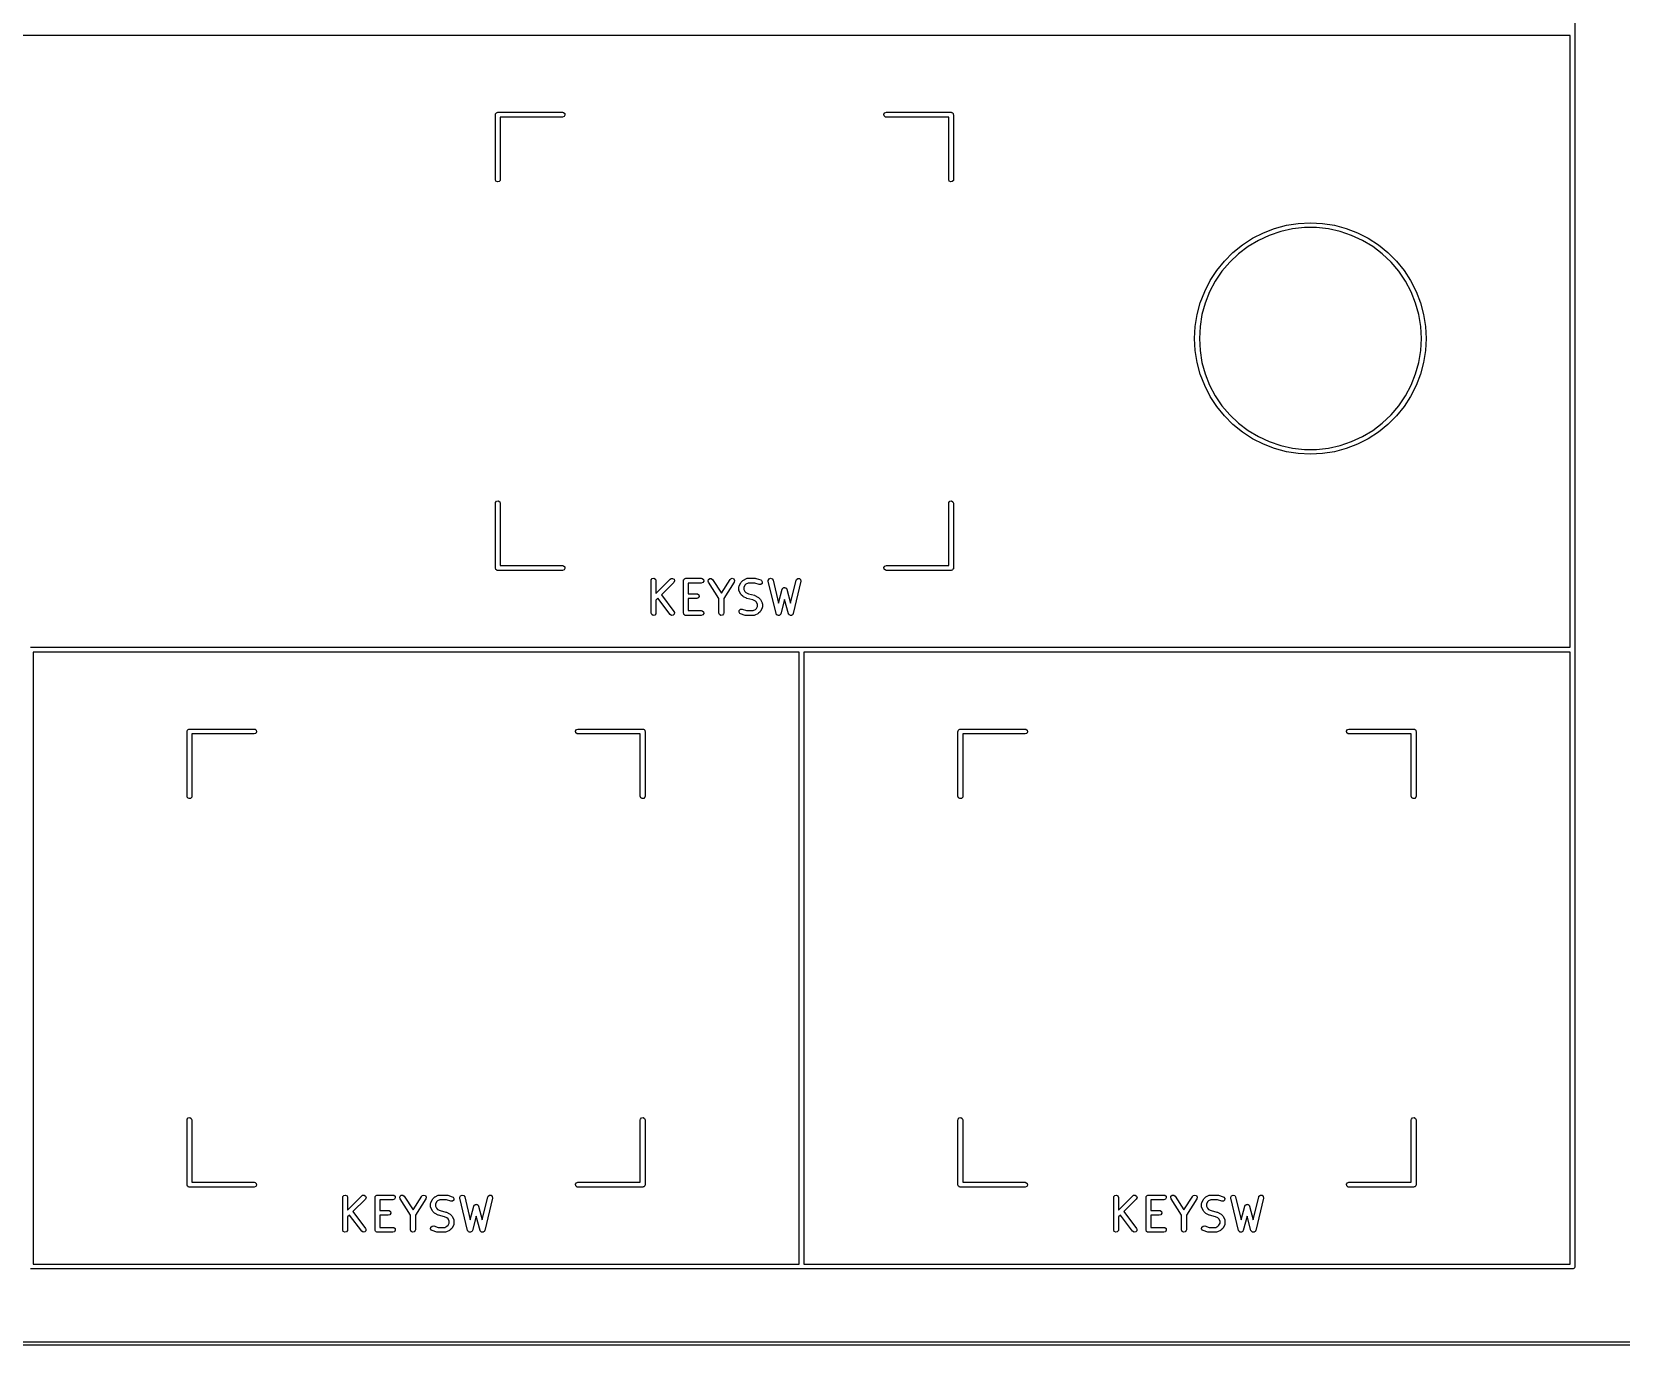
# Model space of a CAD drawing. Extents: x 382 to 810, y -162 to 0.
# Drawn here: x 700.92 to 750.01, y -161.91 to -121.34 of the extents above; entities that cross this region are included whole.
import ezdxf

# ---------------------------------------------------------------- set-up
doc = ezdxf.new("R2010")
doc.units = 0
doc.layers.add('BLACK', color=7, linetype='CONTINUOUS')

msp = doc.modelspace()

# ---------------------------------------------------------------- linework, layer by layer
at = {"layer": 'BLACK', "linetype": 'CONTINUOUS'}
for p, q in [((748.58, -102.324), (748.58, -121.374)), ((705.643, -121.449), (696.193, -121.449)), ((748.43, -121.449), (705.643, -121.449)), ((748.43, -140.349), (748.43, -121.449)), ((748.58, -121.374), (748.58, -140.424)), ((715.237, -123.899), (715.238, -123.89)), ((715.237, -125.899), (715.237, -123.899)), ((715.238, -123.886), (715.24, -123.884)), ((715.238, -123.89), (715.238, -123.886)), ((715.24, -123.884), (715.241, -123.874)), ((715.241, -123.874), (715.254, -123.859)), ((715.254, -123.859), (715.264, -123.842)), ((715.264, -123.842), (715.27, -123.84)), ((715.27, -123.84), (715.274, -123.835)), ((715.274, -123.835), (715.293, -123.831)), ((715.293, -123.831), (715.312, -123.824)), ((715.312, -123.824), (717.312, -123.824)), ((717.312, -123.974), (715.387, -123.974)), ((715.387, -123.974), (715.387, -125.899)), ((717.312, -123.824), (717.337, -123.829)), ((717.36, -123.957), (717.312, -123.974)), ((717.337, -123.829), (717.377, -123.862)), ((717.386, -123.913), (717.36, -123.957)), ((717.377, -123.862), (717.386, -123.913)), ((727.238, -123.886), (727.264, -123.842)), ((727.247, -123.937), (727.238, -123.886)), ((727.286, -123.97), (727.247, -123.937)), ((727.264, -123.842), (727.312, -123.824)), ((727.312, -123.974), (727.286, -123.97)), ((727.312, -123.824), (729.312, -123.824)), ((729.237, -123.974), (727.312, -123.974)), ((729.237, -125.899), (729.237, -123.974)), ((729.312, -123.824), (729.321, -123.826)), ((729.321, -123.826), (729.325, -123.826)), ((729.325, -123.826), (729.328, -123.827)), ((729.328, -123.827), (729.337, -123.829)), ((729.337, -123.829), (729.352, -123.842)), ((729.352, -123.842), (729.369, -123.851)), ((729.369, -123.851), (729.372, -123.858)), ((729.372, -123.858), (729.377, -123.862)), ((729.377, -123.862), (729.38, -123.881)), ((729.38, -123.881), (729.387, -123.899)), ((729.387, -123.899), (729.387, -125.899)), ((715.254, -125.948), (715.237, -125.899)), ((715.299, -125.973), (715.254, -125.948)), ((715.349, -125.964), (715.299, -125.973)), ((715.382, -125.925), (715.349, -125.964)), ((715.387, -125.899), (715.382, -125.925)), ((729.254, -125.948), (729.237, -125.899)), ((729.299, -125.973), (729.254, -125.948)), ((729.349, -125.964), (729.299, -125.973)), ((729.382, -125.925), (729.349, -125.964)), ((729.387, -125.899), (729.382, -125.925)), ((738.622, -127.714), (738.956, -127.544)), ((739.14, -127.624), (738.803, -127.78)), ((738.956, -127.544), (739.305, -127.41)), ((739.492, -127.505), (739.14, -127.624)), ((739.305, -127.41), (739.667, -127.313)), ((739.855, -127.425), (739.492, -127.505)), ((739.667, -127.313), (740.036, -127.255)), ((740.224, -127.385), (739.855, -127.425)), ((740.036, -127.255), (740.41, -127.235)), ((740.596, -127.385), (740.224, -127.385)), ((740.41, -127.235), (740.784, -127.255)), ((740.965, -127.425), (740.596, -127.385)), ((740.784, -127.255), (741.153, -127.313)), ((741.328, -127.505), (740.965, -127.425)), ((741.153, -127.313), (741.515, -127.41)), ((741.68, -127.624), (741.328, -127.505)), ((741.515, -127.41), (741.864, -127.544)), ((742.017, -127.78), (741.68, -127.624)), ((741.864, -127.544), (742.197, -127.714)), ((738.018, -128.153), (738.309, -127.918)), ((738.485, -127.971), (738.189, -128.196)), ((738.309, -127.918), (738.622, -127.714)), ((738.803, -127.78), (738.485, -127.971)), ((742.335, -127.971), (742.017, -127.78)), ((742.197, -127.714), (742.511, -127.918)), ((742.631, -128.196), (742.335, -127.971)), ((742.511, -127.918), (742.802, -128.153)), ((737.518, -128.709), (737.753, -128.418)), ((737.92, -128.451), (737.679, -128.734)), ((737.753, -128.418), (738.018, -128.153)), ((738.189, -128.196), (737.92, -128.451)), ((742.9, -128.451), (742.631, -128.196)), ((742.802, -128.153), (743.067, -128.418)), ((743.141, -128.734), (742.9, -128.451)), ((743.067, -128.418), (743.302, -128.709)), ((737.144, -129.356), (737.314, -129.023)), ((737.471, -129.042), (737.297, -129.37)), ((737.314, -129.023), (737.518, -128.709)), ((737.679, -128.734), (737.471, -129.042)), ((743.349, -129.042), (743.141, -128.734)), ((743.302, -128.709), (743.506, -129.023)), ((743.523, -129.37), (743.349, -129.042)), ((743.506, -129.023), (743.676, -129.356)), ((737.01, -129.705), (737.144, -129.356)), ((737.297, -129.37), (737.16, -129.715)), ((743.66, -129.715), (743.523, -129.37)), ((743.676, -129.356), (743.81, -129.705)), ((736.855, -130.436), (736.913, -130.067)), ((736.913, -130.067), (737.01, -129.705)), ((737.06, -130.073), (737, -130.439)), ((737.16, -129.715), (737.06, -130.073)), ((743.76, -130.073), (743.66, -129.715)), ((743.82, -130.439), (743.76, -130.073)), ((743.81, -129.705), (743.907, -130.067)), ((743.907, -130.067), (743.965, -130.436)), ((736.835, -130.81), (736.855, -130.436)), ((737, -130.439), (736.98, -130.81)), ((743.84, -130.81), (743.82, -130.439)), ((743.965, -130.436), (743.985, -130.81)), ((736.855, -131.184), (736.835, -130.81)), ((736.98, -130.81), (737, -131.181)), ((743.82, -131.181), (743.84, -130.81)), ((743.985, -130.81), (743.965, -131.184)), ((736.913, -131.553), (736.855, -131.184)), ((737.01, -131.915), (736.913, -131.553)), ((737, -131.181), (737.06, -131.547)), ((737.06, -131.547), (737.16, -131.905)), ((743.66, -131.905), (743.76, -131.547)), ((743.76, -131.547), (743.82, -131.181)), ((743.907, -131.553), (743.81, -131.915)), ((743.965, -131.184), (743.907, -131.553)), ((737.144, -132.264), (737.01, -131.915)), ((737.16, -131.905), (737.297, -132.25)), ((743.523, -132.25), (743.66, -131.905)), ((743.81, -131.915), (743.676, -132.264)), ((737.314, -132.597), (737.144, -132.264)), ((737.297, -132.25), (737.471, -132.578)), ((743.349, -132.578), (743.523, -132.25)), ((743.676, -132.264), (743.506, -132.597)), ((737.518, -132.911), (737.314, -132.597)), ((737.471, -132.578), (737.679, -132.886)), ((737.753, -133.202), (737.518, -132.911)), ((737.679, -132.886), (737.92, -133.169)), ((742.9, -133.169), (743.141, -132.886)), ((743.302, -132.911), (743.067, -133.202)), ((743.141, -132.886), (743.349, -132.578)), ((743.506, -132.597), (743.302, -132.911)), ((738.018, -133.467), (737.753, -133.202)), ((737.92, -133.169), (738.189, -133.424)), ((738.309, -133.702), (738.018, -133.467)), ((738.189, -133.424), (738.485, -133.649)), ((742.335, -133.649), (742.631, -133.424)), ((742.802, -133.467), (742.511, -133.702)), ((742.631, -133.424), (742.9, -133.169)), ((743.067, -133.202), (742.802, -133.467)), ((738.622, -133.906), (738.309, -133.702)), ((738.485, -133.649), (738.803, -133.84)), ((738.956, -134.076), (738.622, -133.906)), ((738.803, -133.84), (739.14, -133.996)), ((739.14, -133.996), (739.492, -134.115)), ((741.328, -134.115), (741.68, -133.996)), ((741.68, -133.996), (742.017, -133.84)), ((742.197, -133.906), (741.864, -134.076)), ((742.017, -133.84), (742.335, -133.649)), ((742.511, -133.702), (742.197, -133.906)), ((739.305, -134.21), (738.956, -134.076)), ((739.667, -134.307), (739.305, -134.21)), ((739.492, -134.115), (739.855, -134.195)), ((740.036, -134.365), (739.667, -134.307)), ((739.855, -134.195), (740.224, -134.235)), ((740.41, -134.385), (740.036, -134.365)), ((740.224, -134.235), (740.596, -134.235)), ((740.784, -134.365), (740.41, -134.385)), ((740.596, -134.235), (740.965, -134.195)), ((741.153, -134.307), (740.784, -134.365)), ((740.965, -134.195), (741.328, -134.115)), ((741.515, -134.21), (741.153, -134.307)), ((741.864, -134.076), (741.515, -134.21)), ((715.237, -135.899), (715.241, -135.874)), ((715.237, -137.899), (715.237, -135.899)), ((715.241, -135.874), (715.274, -135.835)), ((715.274, -135.835), (715.325, -135.826)), ((715.325, -135.826), (715.369, -135.851)), ((715.369, -135.851), (715.387, -135.899)), ((715.387, -135.899), (715.387, -137.824)), ((729.237, -135.899), (729.241, -135.874)), ((729.237, -137.824), (729.237, -135.899)), ((729.241, -135.874), (729.274, -135.835)), ((729.274, -135.835), (729.325, -135.826)), ((729.325, -135.826), (729.369, -135.851)), ((729.369, -135.851), (729.387, -135.899)), ((729.387, -135.899), (729.387, -137.899)), ((715.243, -137.918), (715.237, -137.899)), ((715.247, -137.937), (715.243, -137.918)), ((715.252, -137.941), (715.247, -137.937)), ((715.254, -137.948), (715.252, -137.941)), ((715.271, -137.957), (715.254, -137.948)), ((715.387, -137.824), (717.312, -137.824)), ((717.312, -137.824), (717.337, -137.829)), ((717.337, -137.829), (717.377, -137.862)), ((717.386, -137.913), (717.36, -137.957)), ((717.377, -137.862), (717.386, -137.913)), ((727.238, -137.886), (727.264, -137.842)), ((727.247, -137.937), (727.238, -137.886)), ((727.286, -137.97), (727.247, -137.937)), ((727.264, -137.842), (727.312, -137.824)), ((727.312, -137.824), (729.237, -137.824)), ((729.37, -137.94), (729.36, -137.957)), ((729.382, -137.925), (729.37, -137.94)), ((729.384, -137.915), (729.382, -137.925)), ((729.386, -137.913), (729.384, -137.915)), ((729.387, -137.899), (729.385, -137.909)), ((729.385, -137.909), (729.386, -137.913)), ((715.286, -137.97), (715.271, -137.957)), ((715.296, -137.972), (715.286, -137.97)), ((715.299, -137.973), (715.296, -137.972)), ((715.302, -137.973), (715.299, -137.973)), ((715.312, -137.974), (715.302, -137.973)), ((717.312, -137.974), (715.312, -137.974)), ((717.36, -137.957), (717.312, -137.974)), ((720.046, -138.292), (720.051, -138.266)), ((720.046, -139.292), (720.046, -138.292)), ((720.051, -138.266), (720.084, -138.227)), ((720.084, -138.227), (720.134, -138.218)), ((720.134, -138.218), (720.179, -138.244)), ((720.179, -138.244), (720.196, -138.292)), ((720.196, -138.682), (720.64, -138.239)), ((720.196, -138.292), (720.196, -138.682)), ((720.746, -138.345), (720.363, -138.727)), ((720.64, -138.239), (720.661, -138.224)), ((720.661, -138.224), (720.712, -138.219)), ((720.712, -138.219), (720.754, -138.249)), ((720.767, -138.298), (720.746, -138.345)), ((720.754, -138.249), (720.767, -138.298)), ((721.046, -138.292), (721.048, -138.282)), ((721.046, -139.292), (721.046, -138.292)), ((721.047, -138.279), (721.049, -138.276)), ((721.048, -138.282), (721.047, -138.279)), ((721.049, -138.276), (721.051, -138.266)), ((721.051, -138.266), (721.063, -138.251)), ((721.063, -138.251), (721.073, -138.234)), ((721.073, -138.234), (721.079, -138.232)), ((721.079, -138.232), (721.084, -138.227)), ((721.084, -138.227), (721.103, -138.223)), ((721.103, -138.223), (721.121, -138.217)), ((721.121, -138.217), (721.597, -138.217)), ((721.597, -138.367), (721.196, -138.367)), ((721.196, -138.367), (721.196, -138.693)), ((721.597, -138.217), (721.623, -138.221)), ((721.646, -138.349), (721.597, -138.367)), ((721.623, -138.221), (721.662, -138.254)), ((721.671, -138.305), (721.646, -138.349)), ((721.662, -138.254), (721.671, -138.305)), ((721.81, -138.308), (721.817, -138.257)), ((721.82, -138.332), (721.81, -138.308)), ((721.817, -138.257), (721.855, -138.223)), ((722.142, -138.837), (721.82, -138.332)), ((721.855, -138.223), (721.906, -138.22)), ((721.906, -138.22), (721.946, -138.252)), ((721.946, -138.252), (722.217, -138.676)), ((722.217, -138.676), (722.487, -138.252)), ((722.613, -138.332), (722.292, -138.837)), ((722.487, -138.252), (722.504, -138.232)), ((722.504, -138.232), (722.553, -138.217)), ((722.553, -138.217), (722.6, -138.236)), ((722.6, -138.236), (722.624, -138.282)), ((722.624, -138.282), (722.613, -138.332)), ((722.768, -138.449), (722.816, -138.354)), ((722.816, -138.354), (722.829, -138.335)), ((722.829, -138.335), (722.83, -138.334)), ((722.83, -138.334), (722.878, -138.286)), ((722.878, -138.286), (722.896, -138.274)), ((722.896, -138.274), (722.897, -138.272)), ((722.897, -138.272), (722.992, -138.225)), ((722.945, -138.431), (722.911, -138.5)), ((722.975, -138.401), (722.945, -138.431)), ((723.044, -138.367), (722.975, -138.401)), ((722.992, -138.225), (723.017, -138.217)), ((723.017, -138.217), (723.022, -138.218)), ((723.022, -138.218), (723.026, -138.217)), ((723.026, -138.217), (723.264, -138.217)), ((723.252, -138.367), (723.044, -138.367)), ((723.383, -138.411), (723.252, -138.367)), ((723.264, -138.217), (723.286, -138.221)), ((723.286, -138.221), (723.288, -138.221)), ((723.288, -138.221), (723.431, -138.268)), ((723.435, -138.409), (723.383, -138.411)), ((723.431, -138.268), (723.454, -138.281)), ((723.473, -138.375), (723.435, -138.409)), ((723.454, -138.281), (723.48, -138.324)), ((723.48, -138.324), (723.473, -138.375)), ((723.666, -138.283), (723.689, -138.237)), ((723.667, -138.309), (723.666, -138.283)), ((723.905, -139.309), (723.667, -138.309)), ((723.689, -138.237), (723.736, -138.217)), ((723.736, -138.217), (723.785, -138.232)), ((723.785, -138.232), (723.813, -138.274)), ((723.813, -138.274), (723.983, -138.985)), ((724.355, -138.985), (724.524, -138.274)), ((724.67, -138.309), (724.432, -139.309)), ((724.524, -138.274), (724.535, -138.251)), ((724.535, -138.251), (724.576, -138.22)), ((724.576, -138.22), (724.627, -138.223)), ((724.627, -138.223), (724.665, -138.258)), ((724.665, -138.258), (724.67, -138.309)), ((727.312, -137.974), (727.286, -137.97)), ((729.312, -137.974), (727.312, -137.974)), ((729.33, -137.968), (729.312, -137.974)), ((729.349, -137.964), (729.33, -137.968)), ((729.354, -137.959), (729.349, -137.964)), ((729.36, -137.957), (729.354, -137.959)), ((720.256, -138.835), (720.196, -138.894)), ((720.196, -138.894), (720.196, -139.292)), ((720.633, -139.337), (720.256, -138.835)), ((720.363, -138.727), (720.753, -139.247)), ((721.196, -138.693), (721.455, -138.693)), ((721.455, -138.843), (721.196, -138.843)), ((721.196, -138.843), (721.196, -139.217)), ((721.455, -138.693), (721.48, -138.698)), ((721.503, -138.825), (721.455, -138.843)), ((721.48, -138.698), (721.52, -138.73)), ((721.528, -138.781), (721.503, -138.825)), ((721.52, -138.73), (721.528, -138.781)), ((722.142, -139.292), (722.142, -138.837)), ((722.292, -138.837), (722.292, -139.292)), ((722.761, -138.482), (722.765, -138.457)), ((722.761, -138.578), (722.761, -138.482)), ((722.762, -138.582), (722.761, -138.578)), ((722.761, -138.586), (722.762, -138.582)), ((722.768, -138.611), (722.761, -138.586)), ((722.765, -138.457), (722.768, -138.453)), ((722.768, -138.453), (722.768, -138.449)), ((722.816, -138.706), (722.768, -138.611)), ((722.817, -138.707), (722.816, -138.706)), ((722.83, -138.726), (722.817, -138.707)), ((722.878, -138.773), (722.83, -138.726)), ((722.879, -138.774), (722.878, -138.773)), ((722.897, -138.787), (722.879, -138.774)), ((722.992, -138.835), (722.897, -138.787)), ((722.911, -138.5), (722.911, -138.56)), ((722.911, -138.56), (722.945, -138.628)), ((722.945, -138.628), (722.975, -138.659)), ((722.975, -138.659), (723.052, -138.697)), ((722.996, -138.835), (722.992, -138.835)), ((723.008, -138.841), (722.996, -138.835)), ((723.19, -138.886), (723.008, -138.841)), ((723.052, -138.697), (723.235, -138.743)), ((723.267, -138.925), (723.19, -138.886)), ((723.235, -138.743), (723.247, -138.748)), ((723.247, -138.748), (723.25, -138.749)), ((723.25, -138.749), (723.345, -138.796)), ((723.298, -138.955), (723.267, -138.925)), ((723.345, -138.796), (723.363, -138.81)), ((723.363, -138.81), (723.365, -138.81)), ((723.365, -138.81), (723.412, -138.858)), ((723.412, -138.858), (723.425, -138.876)), ((723.425, -138.876), (723.426, -138.877)), ((723.426, -138.877), (723.474, -138.973)), ((723.983, -138.985), (724.096, -138.558)), ((724.169, -138.869), (724.051, -139.311)), ((724.096, -138.558), (724.107, -138.535)), ((724.107, -138.535), (724.113, -138.531)), ((724.113, -138.531), (724.116, -138.524)), ((724.116, -138.524), (724.134, -138.516)), ((724.134, -138.516), (724.149, -138.505)), ((724.149, -138.505), (724.156, -138.506)), ((724.156, -138.506), (724.162, -138.503)), ((724.162, -138.503), (724.181, -138.508)), ((724.287, -139.311), (724.169, -138.869)), ((724.181, -138.508), (724.201, -138.51)), ((724.201, -138.51), (724.205, -138.514)), ((724.205, -138.514), (724.212, -138.516)), ((724.212, -138.516), (724.223, -138.532)), ((724.223, -138.532), (724.237, -138.546)), ((724.237, -138.546), (724.237, -138.553)), ((724.237, -138.553), (724.241, -138.558)), ((724.241, -138.558), (724.355, -138.985)), ((720.064, -139.34), (720.046, -139.292)), ((720.108, -139.366), (720.064, -139.34)), ((720.159, -139.357), (720.108, -139.366)), ((720.192, -139.317), (720.159, -139.357)), ((720.196, -139.292), (720.192, -139.317)), ((720.676, -139.365), (720.633, -139.337)), ((720.727, -139.359), (720.676, -139.365)), ((720.762, -139.321), (720.727, -139.359)), ((720.753, -139.247), (720.764, -139.27)), ((720.764, -139.27), (720.762, -139.321)), ((721.053, -139.31), (721.046, -139.292)), ((721.056, -139.329), (721.053, -139.31)), ((721.061, -139.334), (721.056, -139.329)), ((721.064, -139.34), (721.061, -139.334)), ((721.081, -139.35), (721.064, -139.34)), ((721.096, -139.362), (721.081, -139.35)), ((721.105, -139.364), (721.096, -139.362)), ((721.108, -139.366), (721.105, -139.364)), ((721.112, -139.365), (721.108, -139.366)), ((721.121, -139.367), (721.112, -139.365)), ((721.597, -139.367), (721.121, -139.367)), ((721.196, -139.217), (721.597, -139.217)), ((721.597, -139.217), (721.623, -139.221)), ((721.646, -139.349), (721.597, -139.367)), ((721.623, -139.221), (721.662, -139.254)), ((721.671, -139.305), (721.646, -139.349)), ((721.662, -139.254), (721.671, -139.305)), ((722.159, -139.34), (722.142, -139.292)), ((722.203, -139.366), (722.159, -139.34)), ((722.254, -139.357), (722.203, -139.366)), ((722.287, -139.317), (722.254, -139.357)), ((722.292, -139.292), (722.287, -139.317)), ((722.762, -139.259), (722.77, -139.208)), ((722.789, -139.303), (722.762, -139.259)), ((722.77, -139.208), (722.808, -139.174)), ((722.812, -139.315), (722.789, -139.303)), ((722.808, -139.174), (722.859, -139.173)), ((722.955, -139.363), (722.812, -139.315)), ((722.859, -139.173), (722.991, -139.217)), ((722.956, -139.363), (722.955, -139.363)), ((722.978, -139.367), (722.956, -139.363)), ((723.217, -139.367), (722.978, -139.367)), ((722.991, -139.217), (723.199, -139.217)), ((723.199, -139.217), (723.267, -139.183)), ((723.221, -139.365), (723.217, -139.367)), ((723.225, -139.366), (723.221, -139.365)), ((723.25, -139.359), (723.225, -139.366)), ((723.345, -139.311), (723.25, -139.359)), ((723.267, -139.183), (723.298, -139.152)), ((723.332, -139.024), (723.298, -138.955)), ((723.298, -139.152), (723.332, -139.084)), ((723.332, -139.084), (723.332, -139.024)), ((723.346, -139.31), (723.345, -139.311)), ((723.365, -139.297), (723.346, -139.31)), ((723.412, -139.25), (723.365, -139.297)), ((723.413, -139.248), (723.412, -139.25)), ((723.426, -139.23), (723.413, -139.248)), ((723.474, -139.135), (723.426, -139.23)), ((723.474, -138.973), (723.481, -138.998)), ((723.475, -139.13), (723.474, -139.135)), ((723.477, -139.127), (723.475, -139.13)), ((723.482, -139.101), (723.477, -139.127)), ((723.481, -138.998), (723.48, -139.002)), ((723.48, -139.002), (723.482, -139.006)), ((723.482, -139.006), (723.482, -139.101)), ((723.91, -139.316), (723.905, -139.309)), ((723.91, -139.324), (723.91, -139.316)), ((723.924, -139.337), (723.91, -139.324)), ((723.934, -139.352), (723.924, -139.337)), ((723.941, -139.354), (723.934, -139.352)), ((723.947, -139.36), (723.941, -139.354)), ((723.965, -139.361), (723.947, -139.36)), ((723.983, -139.367), (723.965, -139.361)), ((723.99, -139.364), (723.983, -139.367)), ((723.998, -139.364), (723.99, -139.364)), ((724.013, -139.354), (723.998, -139.364)), ((724.03, -139.346), (724.013, -139.354)), ((724.033, -139.339), (724.03, -139.346)), ((724.04, -139.335), (724.033, -139.339)), ((724.051, -139.311), (724.04, -139.335)), ((724.291, -139.318), (724.287, -139.311)), ((724.292, -139.325), (724.291, -139.318)), ((724.306, -139.338), (724.292, -139.325)), ((724.316, -139.353), (724.306, -139.338)), ((724.324, -139.355), (724.316, -139.353)), ((724.33, -139.361), (724.324, -139.355)), ((724.348, -139.362), (724.33, -139.361)), ((724.366, -139.367), (724.348, -139.362)), ((724.373, -139.363), (724.366, -139.367)), ((724.381, -139.364), (724.373, -139.363)), ((724.396, -139.353), (724.381, -139.364)), ((724.412, -139.345), (724.396, -139.353)), ((724.416, -139.338), (724.412, -139.345)), ((724.422, -139.333), (724.416, -139.338)), ((724.432, -139.309), (724.422, -139.333)), ((700.88, -140.349), (748.43, -140.349)), ((700.955, -140.499), (700.955, -159.399)), ((724.618, -140.499), (700.955, -140.499)), ((724.618, -159.399), (724.618, -140.499)), ((724.768, -140.499), (724.768, -159.399)), ((748.43, -140.499), (724.768, -140.499)), ((748.43, -159.399), (748.43, -140.499)), ((748.58, -140.424), (748.58, -159.474)), ((705.712, -142.949), (705.713, -142.94)), ((705.712, -144.949), (705.712, -142.949)), ((705.713, -142.936), (705.715, -142.934)), ((705.713, -142.94), (705.713, -142.936)), ((705.715, -142.934), (705.716, -142.924)), ((705.716, -142.924), (705.729, -142.909)), ((705.729, -142.909), (705.739, -142.892)), ((705.739, -142.892), (705.745, -142.89)), ((705.745, -142.89), (705.749, -142.885)), ((705.749, -142.885), (705.768, -142.881)), ((705.768, -142.881), (705.787, -142.874)), ((705.787, -142.874), (707.787, -142.874)), ((707.787, -143.024), (705.862, -143.024)), ((705.862, -143.024), (705.862, -144.949)), ((707.787, -142.874), (707.812, -142.879)), ((707.835, -143.007), (707.787, -143.024)), ((707.812, -142.879), (707.852, -142.912)), ((707.861, -142.963), (707.835, -143.007)), ((707.852, -142.912), (707.861, -142.963)), ((717.713, -142.936), (717.739, -142.892)), ((717.722, -142.987), (717.713, -142.936)), ((717.761, -143.02), (717.722, -142.987)), ((717.739, -142.892), (717.787, -142.874)), ((717.787, -143.024), (717.761, -143.02)), ((717.787, -142.874), (719.787, -142.874)), ((719.712, -143.024), (717.787, -143.024)), ((719.712, -144.949), (719.712, -143.024)), ((719.787, -142.874), (719.796, -142.876)), ((719.796, -142.876), (719.8, -142.876)), ((719.8, -142.876), (719.803, -142.877)), ((719.803, -142.877), (719.812, -142.879)), ((719.812, -142.879), (719.827, -142.892)), ((719.827, -142.892), (719.844, -142.901)), ((719.844, -142.901), (719.847, -142.908)), ((719.847, -142.908), (719.852, -142.912)), ((719.852, -142.912), (719.855, -142.931)), ((719.855, -142.931), (719.862, -142.949)), ((719.862, -142.949), (719.862, -144.949)), ((729.524, -142.949), (729.526, -142.94)), ((729.524, -144.949), (729.524, -142.949)), ((729.525, -142.936), (729.527, -142.934)), ((729.526, -142.94), (729.525, -142.936)), ((729.527, -142.934), (729.529, -142.924)), ((729.529, -142.924), (729.541, -142.909)), ((729.541, -142.909), (729.551, -142.892)), ((729.551, -142.892), (729.557, -142.89)), ((729.557, -142.89), (729.562, -142.885)), ((729.562, -142.885), (729.581, -142.881)), ((729.581, -142.881), (729.599, -142.874)), ((729.599, -142.874), (731.599, -142.874)), ((731.599, -143.024), (729.674, -143.024)), ((729.674, -143.024), (729.674, -144.949)), ((731.599, -142.874), (731.625, -142.879)), ((731.647, -143.007), (731.599, -143.024)), ((731.625, -142.879), (731.664, -142.912)), ((731.673, -142.963), (731.647, -143.007)), ((731.664, -142.912), (731.673, -142.963)), ((741.525, -142.936), (741.551, -142.892)), ((741.534, -142.987), (741.525, -142.936)), ((741.574, -143.02), (741.534, -142.987)), ((741.551, -142.892), (741.599, -142.874)), ((741.599, -143.024), (741.574, -143.02)), ((741.599, -142.874), (743.599, -142.874)), ((743.524, -143.024), (741.599, -143.024)), ((743.524, -144.949), (743.524, -143.024)), ((743.599, -142.874), (743.609, -142.876)), ((743.609, -142.876), (743.612, -142.876)), ((743.612, -142.876), (743.615, -142.877)), ((743.615, -142.877), (743.625, -142.879)), ((743.625, -142.879), (743.64, -142.892)), ((743.64, -142.892), (743.657, -142.901)), ((743.657, -142.901), (743.659, -142.908)), ((743.659, -142.908), (743.664, -142.912)), ((743.664, -142.912), (743.668, -142.931)), ((743.668, -142.931), (743.674, -142.949)), ((743.674, -142.949), (743.674, -144.949)), ((705.729, -144.998), (705.712, -144.949)), ((705.774, -145.023), (705.729, -144.998)), ((705.824, -145.014), (705.774, -145.023)), ((705.857, -144.975), (705.824, -145.014)), ((705.862, -144.949), (705.857, -144.975)), ((719.729, -144.998), (719.712, -144.949)), ((719.774, -145.023), (719.729, -144.998)), ((719.824, -145.014), (719.774, -145.023)), ((719.857, -144.975), (719.824, -145.014)), ((719.862, -144.949), (719.857, -144.975)), ((729.542, -144.998), (729.524, -144.949)), ((729.586, -145.023), (729.542, -144.998)), ((729.637, -145.014), (729.586, -145.023)), ((729.67, -144.975), (729.637, -145.014)), ((729.674, -144.949), (729.67, -144.975)), ((743.542, -144.998), (743.524, -144.949)), ((743.586, -145.023), (743.542, -144.998)), ((743.637, -145.014), (743.586, -145.023)), ((743.67, -144.975), (743.637, -145.014)), ((743.674, -144.949), (743.67, -144.975)), ((705.712, -154.949), (705.716, -154.924)), ((705.712, -156.949), (705.712, -154.949)), ((705.716, -154.924), (705.749, -154.885)), ((705.749, -154.885), (705.8, -154.876)), ((705.8, -154.876), (705.844, -154.901)), ((705.844, -154.901), (705.862, -154.949)), ((705.862, -154.949), (705.862, -156.874)), ((719.712, -154.949), (719.716, -154.924)), ((719.712, -156.874), (719.712, -154.949)), ((719.716, -154.924), (719.749, -154.885)), ((719.749, -154.885), (719.8, -154.876)), ((719.8, -154.876), (719.844, -154.901)), ((719.844, -154.901), (719.862, -154.949)), ((719.862, -154.949), (719.862, -156.949)), ((729.524, -154.949), (729.529, -154.924)), ((729.524, -156.949), (729.524, -154.949)), ((729.529, -154.924), (729.562, -154.885)), ((729.562, -154.885), (729.612, -154.876)), ((729.612, -154.876), (729.657, -154.901)), ((729.657, -154.901), (729.674, -154.949)), ((729.674, -154.949), (729.674, -156.874)), ((743.524, -154.949), (743.529, -154.924)), ((743.524, -156.874), (743.524, -154.949)), ((743.529, -154.924), (743.562, -154.885)), ((743.562, -154.885), (743.612, -154.876)), ((743.612, -154.876), (743.657, -154.901)), ((743.657, -154.901), (743.674, -154.949)), ((743.674, -154.949), (743.674, -156.949)), ((705.718, -156.968), (705.712, -156.949)), ((705.722, -156.987), (705.718, -156.968)), ((705.727, -156.991), (705.722, -156.987)), ((705.729, -156.998), (705.727, -156.991)), ((705.746, -157.007), (705.729, -156.998)), ((705.761, -157.02), (705.746, -157.007)), ((705.771, -157.022), (705.761, -157.02)), ((705.774, -157.023), (705.771, -157.022)), ((705.777, -157.023), (705.774, -157.023)), ((705.787, -157.024), (705.777, -157.023)), ((707.787, -157.024), (705.787, -157.024)), ((705.862, -156.874), (707.787, -156.874)), ((707.787, -156.874), (707.812, -156.879)), ((707.835, -157.007), (707.787, -157.024)), ((707.812, -156.879), (707.852, -156.912)), ((707.861, -156.963), (707.835, -157.007)), ((707.852, -156.912), (707.861, -156.963)), ((717.713, -156.936), (717.739, -156.892)), ((717.722, -156.987), (717.713, -156.936)), ((717.761, -157.02), (717.722, -156.987)), ((717.739, -156.892), (717.787, -156.874)), ((717.787, -157.024), (717.761, -157.02)), ((717.787, -156.874), (719.712, -156.874)), ((719.787, -157.024), (717.787, -157.024)), ((719.805, -157.018), (719.787, -157.024)), ((719.824, -157.014), (719.805, -157.018)), ((719.829, -157.009), (719.824, -157.014)), ((719.835, -157.007), (719.829, -157.009)), ((719.845, -156.99), (719.835, -157.007)), ((719.857, -156.975), (719.845, -156.99)), ((719.859, -156.965), (719.857, -156.975)), ((719.861, -156.963), (719.859, -156.965)), ((719.862, -156.949), (719.86, -156.959)), ((719.86, -156.959), (719.861, -156.963)), ((729.531, -156.968), (729.524, -156.949)), ((729.534, -156.987), (729.531, -156.968)), ((729.539, -156.991), (729.534, -156.987)), ((729.542, -156.998), (729.539, -156.991)), ((729.559, -157.007), (729.542, -156.998)), ((729.574, -157.02), (729.559, -157.007)), ((729.583, -157.022), (729.574, -157.02)), ((729.586, -157.023), (729.583, -157.022)), ((729.59, -157.023), (729.586, -157.023)), ((729.599, -157.024), (729.59, -157.023)), ((731.599, -157.024), (729.599, -157.024)), ((729.674, -156.874), (731.599, -156.874)), ((731.599, -156.874), (731.625, -156.879)), ((731.647, -157.007), (731.599, -157.024)), ((731.625, -156.879), (731.664, -156.912)), ((731.673, -156.963), (731.647, -157.007)), ((731.664, -156.912), (731.673, -156.963)), ((741.525, -156.936), (741.551, -156.892)), ((741.534, -156.987), (741.525, -156.936)), ((741.574, -157.02), (741.534, -156.987)), ((741.551, -156.892), (741.599, -156.874)), ((741.599, -157.024), (741.574, -157.02)), ((741.599, -156.874), (743.524, -156.874)), ((743.599, -157.024), (741.599, -157.024)), ((743.618, -157.018), (743.599, -157.024)), ((743.637, -157.014), (743.618, -157.018)), ((743.641, -157.009), (743.637, -157.014)), ((743.647, -157.007), (743.641, -157.009)), ((743.657, -156.99), (743.647, -157.007)), ((743.67, -156.975), (743.657, -156.99)), ((743.671, -156.965), (743.67, -156.975)), ((743.673, -156.963), (743.671, -156.965)), ((743.674, -156.949), (743.673, -156.959)), ((743.673, -156.959), (743.673, -156.963)), ((710.521, -157.342), (710.526, -157.316)), ((710.521, -158.342), (710.521, -157.342)), ((710.526, -157.316), (710.559, -157.277)), ((710.559, -157.277), (710.609, -157.268)), ((710.609, -157.268), (710.654, -157.294)), ((710.654, -157.294), (710.671, -157.342)), ((710.671, -157.732), (711.115, -157.289)), ((710.671, -157.342), (710.671, -157.732)), ((711.221, -157.395), (710.838, -157.777)), ((711.115, -157.289), (711.136, -157.274)), ((711.136, -157.274), (711.187, -157.269)), ((711.187, -157.269), (711.229, -157.299)), ((711.242, -157.348), (711.221, -157.395)), ((711.229, -157.299), (711.242, -157.348)), ((711.521, -157.342), (711.523, -157.332)), ((711.521, -158.342), (711.521, -157.342)), ((711.522, -157.329), (711.524, -157.326)), ((711.523, -157.332), (711.522, -157.329)), ((711.524, -157.326), (711.526, -157.316)), ((711.526, -157.316), (711.538, -157.301)), ((711.538, -157.301), (711.548, -157.284)), ((711.548, -157.284), (711.554, -157.282)), ((711.554, -157.282), (711.559, -157.277)), ((711.559, -157.277), (711.578, -157.273)), ((711.578, -157.273), (711.596, -157.267)), ((711.596, -157.267), (712.072, -157.267)), ((712.072, -157.417), (711.671, -157.417)), ((711.671, -157.417), (711.671, -157.743)), ((712.072, -157.267), (712.098, -157.271)), ((712.121, -157.399), (712.072, -157.417)), ((712.098, -157.271), (712.137, -157.304)), ((712.146, -157.355), (712.121, -157.399)), ((712.137, -157.304), (712.146, -157.355)), ((712.285, -157.358), (712.292, -157.307)), ((712.295, -157.382), (712.285, -157.358)), ((712.292, -157.307), (712.33, -157.273)), ((712.617, -157.887), (712.295, -157.382)), ((712.33, -157.273), (712.381, -157.27)), ((712.381, -157.27), (712.421, -157.302)), ((712.421, -157.302), (712.692, -157.726)), ((712.692, -157.726), (712.962, -157.302)), ((713.088, -157.382), (712.767, -157.887)), ((712.962, -157.302), (712.979, -157.282)), ((712.979, -157.282), (713.028, -157.267)), ((713.028, -157.267), (713.075, -157.286)), ((713.075, -157.286), (713.099, -157.332)), ((713.099, -157.332), (713.088, -157.382)), ((713.236, -157.532), (713.24, -157.507)), ((713.236, -157.628), (713.236, -157.532)), ((713.24, -157.507), (713.243, -157.503)), ((713.243, -157.499), (713.291, -157.404)), ((713.243, -157.503), (713.243, -157.499)), ((713.291, -157.404), (713.304, -157.385)), ((713.304, -157.385), (713.305, -157.384)), ((713.305, -157.384), (713.353, -157.336)), ((713.353, -157.336), (713.371, -157.324)), ((713.371, -157.324), (713.372, -157.322)), ((713.372, -157.322), (713.467, -157.275)), ((713.42, -157.481), (713.386, -157.55)), ((713.386, -157.55), (713.386, -157.61)), ((713.45, -157.451), (713.42, -157.481)), ((713.519, -157.417), (713.45, -157.451)), ((713.467, -157.275), (713.492, -157.267)), ((713.492, -157.267), (713.497, -157.268)), ((713.497, -157.268), (713.501, -157.267)), ((713.501, -157.267), (713.739, -157.267)), ((713.727, -157.417), (713.519, -157.417)), ((713.858, -157.461), (713.727, -157.417)), ((713.739, -157.267), (713.761, -157.271)), ((713.761, -157.271), (713.763, -157.271)), ((713.763, -157.271), (713.906, -157.318)), ((713.91, -157.459), (713.858, -157.461)), ((713.906, -157.318), (713.929, -157.331)), ((713.948, -157.425), (713.91, -157.459)), ((713.929, -157.331), (713.955, -157.374)), ((713.955, -157.374), (713.948, -157.425)), ((714.141, -157.333), (714.164, -157.287)), ((714.142, -157.359), (714.141, -157.333)), ((714.38, -158.359), (714.142, -157.359)), ((714.164, -157.287), (714.211, -157.267)), ((714.211, -157.267), (714.26, -157.282)), ((714.26, -157.282), (714.288, -157.324)), ((714.288, -157.324), (714.458, -158.035)), ((714.571, -157.608), (714.582, -157.585)), ((714.582, -157.585), (714.588, -157.581)), ((714.588, -157.581), (714.591, -157.574)), ((714.591, -157.574), (714.609, -157.566)), ((714.609, -157.566), (714.624, -157.555)), ((714.624, -157.555), (714.631, -157.556)), ((714.631, -157.556), (714.637, -157.553)), ((714.637, -157.553), (714.656, -157.558)), ((714.656, -157.558), (714.676, -157.56)), ((714.676, -157.56), (714.68, -157.564)), ((714.68, -157.564), (714.687, -157.566)), ((714.687, -157.566), (714.698, -157.582)), ((714.698, -157.582), (714.712, -157.596)), ((714.83, -158.035), (714.999, -157.324)), ((715.145, -157.359), (714.907, -158.359)), ((714.999, -157.324), (715.01, -157.301)), ((715.01, -157.301), (715.051, -157.27)), ((715.051, -157.27), (715.102, -157.273)), ((715.102, -157.273), (715.14, -157.308)), ((715.14, -157.308), (715.145, -157.359)), ((734.334, -157.342), (734.338, -157.316)), ((734.334, -158.342), (734.334, -157.342)), ((734.338, -157.316), (734.371, -157.277)), ((734.371, -157.277), (734.422, -157.268)), ((734.422, -157.268), (734.466, -157.294)), ((734.466, -157.294), (734.484, -157.342)), ((734.484, -157.732), (734.927, -157.289)), ((734.484, -157.342), (734.484, -157.732)), ((735.033, -157.395), (734.651, -157.777)), ((734.927, -157.289), (734.948, -157.274)), ((734.948, -157.274), (735, -157.269)), ((735, -157.269), (735.042, -157.299)), ((735.055, -157.348), (735.033, -157.395)), ((735.042, -157.299), (735.055, -157.348)), ((735.334, -157.342), (735.335, -157.332)), ((735.334, -158.342), (735.334, -157.342)), ((735.335, -157.329), (735.337, -157.326)), ((735.335, -157.332), (735.335, -157.329)), ((735.337, -157.326), (735.338, -157.316)), ((735.338, -157.316), (735.351, -157.301)), ((735.351, -157.301), (735.361, -157.284)), ((735.361, -157.284), (735.367, -157.282)), ((735.367, -157.282), (735.371, -157.277)), ((735.371, -157.277), (735.39, -157.273)), ((735.39, -157.273), (735.409, -157.267)), ((735.409, -157.267), (735.885, -157.267)), ((735.885, -157.417), (735.484, -157.417)), ((735.484, -157.417), (735.484, -157.743)), ((735.885, -157.267), (735.911, -157.271)), ((735.933, -157.399), (735.885, -157.417)), ((735.911, -157.271), (735.95, -157.304)), ((735.959, -157.355), (735.933, -157.399)), ((735.95, -157.304), (735.959, -157.355)), ((736.097, -157.358), (736.104, -157.307)), ((736.107, -157.382), (736.097, -157.358)), ((736.104, -157.307), (736.142, -157.273)), ((736.429, -157.887), (736.107, -157.382)), ((736.142, -157.273), (736.193, -157.27)), ((736.193, -157.27), (736.234, -157.302)), ((736.234, -157.302), (736.504, -157.726)), ((736.504, -157.726), (736.774, -157.302)), ((736.901, -157.382), (736.579, -157.887)), ((736.774, -157.302), (736.792, -157.282)), ((736.792, -157.282), (736.841, -157.267)), ((736.841, -157.267), (736.888, -157.286)), ((736.888, -157.286), (736.912, -157.332)), ((736.912, -157.332), (736.901, -157.382)), ((737.048, -157.532), (737.053, -157.507)), ((737.048, -157.628), (737.048, -157.532)), ((737.053, -157.507), (737.055, -157.503)), ((737.055, -157.503), (737.056, -157.499)), ((737.056, -157.499), (737.104, -157.404)), ((737.104, -157.404), (737.117, -157.385)), ((737.117, -157.385), (737.118, -157.384)), ((737.118, -157.384), (737.165, -157.336)), ((737.165, -157.336), (737.184, -157.324)), ((737.184, -157.324), (737.185, -157.322)), ((737.185, -157.322), (737.28, -157.275)), ((737.232, -157.481), (737.198, -157.55)), ((737.198, -157.55), (737.198, -157.61)), ((737.263, -157.451), (737.232, -157.481)), ((737.331, -157.417), (737.263, -157.451)), ((737.28, -157.275), (737.305, -157.267)), ((737.305, -157.267), (737.309, -157.268)), ((737.309, -157.268), (737.314, -157.267)), ((737.314, -157.267), (737.552, -157.267)), ((737.539, -157.417), (737.331, -157.417)), ((737.671, -157.461), (737.539, -157.417)), ((737.552, -157.267), (737.574, -157.271)), ((737.574, -157.271), (737.575, -157.271)), ((737.575, -157.271), (737.718, -157.318)), ((737.722, -157.459), (737.671, -157.461)), ((737.718, -157.318), (737.741, -157.331)), ((737.76, -157.425), (737.722, -157.459)), ((737.741, -157.331), (737.768, -157.374)), ((737.768, -157.374), (737.76, -157.425)), ((737.953, -157.333), (737.976, -157.287)), ((737.955, -157.359), (737.953, -157.333)), ((738.193, -158.359), (737.955, -157.359)), ((737.976, -157.287), (738.023, -157.267)), ((738.023, -157.267), (738.073, -157.282)), ((738.073, -157.282), (738.101, -157.324)), ((738.101, -157.324), (738.27, -158.035)), ((738.384, -157.608), (738.395, -157.585)), ((738.395, -157.585), (738.401, -157.581)), ((738.401, -157.581), (738.403, -157.574)), ((738.403, -157.574), (738.421, -157.566)), ((738.421, -157.566), (738.437, -157.555)), ((738.437, -157.555), (738.444, -157.556)), ((738.444, -157.556), (738.45, -157.553)), ((738.45, -157.553), (738.469, -157.558)), ((738.469, -157.558), (738.488, -157.56)), ((738.488, -157.56), (738.493, -157.564)), ((738.493, -157.564), (738.499, -157.566)), ((738.499, -157.566), (738.511, -157.582)), ((738.511, -157.582), (738.524, -157.596)), ((738.643, -158.035), (738.812, -157.324)), ((738.958, -157.359), (738.72, -158.359)), ((738.812, -157.324), (738.822, -157.301)), ((738.822, -157.301), (738.864, -157.27)), ((738.864, -157.27), (738.915, -157.273)), ((738.915, -157.273), (738.952, -157.308)), ((738.952, -157.308), (738.958, -157.359)), ((710.731, -157.885), (710.671, -157.944)), ((710.671, -157.944), (710.671, -158.342)), ((711.108, -158.387), (710.731, -157.885)), ((710.838, -157.777), (711.228, -158.297)), ((711.671, -157.743), (711.93, -157.743)), ((711.93, -157.893), (711.671, -157.893)), ((711.671, -157.893), (711.671, -158.267)), ((711.93, -157.743), (711.955, -157.748)), ((711.978, -157.875), (711.93, -157.893)), ((711.955, -157.748), (711.995, -157.78)), ((712.003, -157.831), (711.978, -157.875)), ((711.995, -157.78), (712.003, -157.831)), ((712.617, -158.342), (712.617, -157.887)), ((712.767, -157.887), (712.767, -158.342)), ((713.237, -157.632), (713.236, -157.628)), ((713.236, -157.636), (713.237, -157.632)), ((713.243, -157.661), (713.236, -157.636)), ((713.291, -157.756), (713.243, -157.661)), ((713.292, -157.757), (713.291, -157.756)), ((713.305, -157.776), (713.292, -157.757)), ((713.353, -157.823), (713.305, -157.776)), ((713.354, -157.824), (713.353, -157.823)), ((713.372, -157.837), (713.354, -157.824)), ((713.467, -157.885), (713.372, -157.837)), ((713.386, -157.61), (713.42, -157.678)), ((713.42, -157.678), (713.45, -157.709)), ((713.45, -157.709), (713.527, -157.747)), ((713.471, -157.885), (713.467, -157.885)), ((713.483, -157.891), (713.471, -157.885)), ((713.665, -157.936), (713.483, -157.891)), ((713.527, -157.747), (713.71, -157.793)), ((713.742, -157.975), (713.665, -157.936)), ((713.71, -157.793), (713.722, -157.798)), ((713.722, -157.798), (713.725, -157.799)), ((713.725, -157.799), (713.82, -157.846)), ((713.773, -158.005), (713.742, -157.975)), ((713.807, -158.074), (713.773, -158.005)), ((713.807, -158.134), (713.807, -158.074)), ((713.82, -157.846), (713.838, -157.86)), ((713.838, -157.86), (713.84, -157.86)), ((713.84, -157.86), (713.887, -157.908)), ((713.887, -157.908), (713.9, -157.926)), ((713.9, -157.926), (713.901, -157.927)), ((713.901, -157.927), (713.949, -158.023)), ((713.949, -158.023), (713.956, -158.048)), ((713.956, -158.048), (713.955, -158.052)), ((713.955, -158.052), (713.957, -158.056)), ((713.957, -158.056), (713.957, -158.151)), ((714.458, -158.035), (714.571, -157.608)), ((714.644, -157.919), (714.526, -158.361)), ((714.762, -158.361), (714.644, -157.919)), ((714.712, -157.596), (714.712, -157.603)), ((714.712, -157.603), (714.716, -157.608)), ((714.716, -157.608), (714.83, -158.035)), ((734.544, -157.885), (734.484, -157.944)), ((734.484, -157.944), (734.484, -158.342)), ((734.92, -158.387), (734.544, -157.885)), ((734.651, -157.777), (735.04, -158.297)), ((735.484, -157.743), (735.742, -157.743)), ((735.742, -157.893), (735.484, -157.893)), ((735.484, -157.893), (735.484, -158.267)), ((735.742, -157.743), (735.768, -157.748)), ((735.79, -157.875), (735.742, -157.893)), ((735.768, -157.748), (735.807, -157.78)), ((735.816, -157.831), (735.79, -157.875)), ((735.807, -157.78), (735.816, -157.831)), ((736.429, -158.342), (736.429, -157.887)), ((736.579, -157.887), (736.579, -158.342)), ((737.05, -157.632), (737.048, -157.628)), ((737.049, -157.636), (737.05, -157.632)), ((737.056, -157.661), (737.049, -157.636)), ((737.104, -157.756), (737.056, -157.661)), ((737.105, -157.757), (737.104, -157.756)), ((737.118, -157.776), (737.105, -157.757)), ((737.165, -157.823), (737.118, -157.776)), ((737.167, -157.824), (737.165, -157.823)), ((737.185, -157.837), (737.167, -157.824)), ((737.28, -157.885), (737.185, -157.837)), ((737.198, -157.61), (737.232, -157.678)), ((737.232, -157.678), (737.263, -157.709)), ((737.263, -157.709), (737.34, -157.747)), ((737.284, -157.885), (737.28, -157.885)), ((737.295, -157.891), (737.284, -157.885)), ((737.478, -157.936), (737.295, -157.891)), ((737.34, -157.747), (737.522, -157.793)), ((737.555, -157.975), (737.478, -157.936)), ((737.522, -157.793), (737.534, -157.798)), ((737.534, -157.798), (737.538, -157.799)), ((737.538, -157.799), (737.633, -157.846)), ((737.585, -158.005), (737.555, -157.975)), ((737.619, -158.074), (737.585, -158.005)), ((737.619, -158.134), (737.619, -158.074)), ((737.633, -157.846), (737.651, -157.86)), ((737.651, -157.86), (737.652, -157.86)), ((737.652, -157.86), (737.7, -157.908)), ((737.7, -157.908), (737.713, -157.926)), ((737.713, -157.926), (737.714, -157.927)), ((737.714, -157.927), (737.762, -158.023)), ((737.762, -158.023), (737.769, -158.048)), ((737.769, -158.048), (737.768, -158.052)), ((737.768, -158.052), (737.769, -158.056)), ((737.769, -158.056), (737.769, -158.151)), ((738.27, -158.035), (738.384, -157.608)), ((738.456, -157.919), (738.338, -158.361)), ((738.574, -158.361), (738.456, -157.919)), ((738.524, -157.596), (738.525, -157.603)), ((738.525, -157.603), (738.529, -157.608)), ((738.529, -157.608), (738.643, -158.035)), ((710.539, -158.39), (710.521, -158.342)), ((710.583, -158.416), (710.539, -158.39)), ((710.634, -158.407), (710.583, -158.416)), ((710.667, -158.367), (710.634, -158.407)), ((710.671, -158.342), (710.667, -158.367)), ((711.151, -158.415), (711.108, -158.387)), ((711.202, -158.409), (711.151, -158.415)), ((711.237, -158.371), (711.202, -158.409)), ((711.228, -158.297), (711.239, -158.32)), ((711.239, -158.32), (711.237, -158.371)), ((711.528, -158.36), (711.521, -158.342)), ((711.531, -158.379), (711.528, -158.36)), ((711.536, -158.384), (711.531, -158.379)), ((711.539, -158.39), (711.536, -158.384)), ((711.556, -158.4), (711.539, -158.39)), ((711.571, -158.412), (711.556, -158.4)), ((711.58, -158.414), (711.571, -158.412)), ((711.583, -158.416), (711.58, -158.414)), ((711.587, -158.415), (711.583, -158.416)), ((711.596, -158.417), (711.587, -158.415)), ((712.072, -158.417), (711.596, -158.417)), ((711.671, -158.267), (712.072, -158.267)), ((712.072, -158.267), (712.098, -158.271)), ((712.121, -158.399), (712.072, -158.417)), ((712.098, -158.271), (712.137, -158.304)), ((712.146, -158.355), (712.121, -158.399)), ((712.137, -158.304), (712.146, -158.355)), ((712.634, -158.39), (712.617, -158.342)), ((712.678, -158.416), (712.634, -158.39)), ((712.729, -158.407), (712.678, -158.416)), ((712.762, -158.367), (712.729, -158.407)), ((712.767, -158.342), (712.762, -158.367)), ((713.237, -158.309), (713.245, -158.258)), ((713.264, -158.353), (713.237, -158.309)), ((713.245, -158.258), (713.283, -158.224)), ((713.287, -158.365), (713.264, -158.353)), ((713.283, -158.224), (713.334, -158.223)), ((713.43, -158.413), (713.287, -158.365)), ((713.334, -158.223), (713.466, -158.267)), ((713.431, -158.413), (713.43, -158.413)), ((713.453, -158.417), (713.431, -158.413)), ((713.692, -158.417), (713.453, -158.417)), ((713.466, -158.267), (713.674, -158.267)), ((713.674, -158.267), (713.742, -158.233)), ((713.696, -158.415), (713.692, -158.417)), ((713.7, -158.416), (713.696, -158.415)), ((713.725, -158.409), (713.7, -158.416)), ((713.82, -158.361), (713.725, -158.409)), ((713.742, -158.233), (713.773, -158.202)), ((713.773, -158.202), (713.807, -158.134)), ((713.821, -158.36), (713.82, -158.361)), ((713.84, -158.347), (713.821, -158.36)), ((713.887, -158.3), (713.84, -158.347)), ((713.888, -158.298), (713.887, -158.3)), ((713.901, -158.28), (713.888, -158.298)), ((713.949, -158.185), (713.901, -158.28)), ((713.95, -158.18), (713.949, -158.185)), ((713.952, -158.177), (713.95, -158.18)), ((713.957, -158.151), (713.952, -158.177)), ((714.385, -158.366), (714.38, -158.359)), ((714.385, -158.374), (714.385, -158.366)), ((714.399, -158.387), (714.385, -158.374)), ((714.409, -158.402), (714.399, -158.387)), ((714.416, -158.404), (714.409, -158.402)), ((714.422, -158.41), (714.416, -158.404)), ((714.44, -158.411), (714.422, -158.41)), ((714.458, -158.417), (714.44, -158.411)), ((714.465, -158.414), (714.458, -158.417)), ((714.473, -158.414), (714.465, -158.414)), ((714.488, -158.404), (714.473, -158.414)), ((714.505, -158.396), (714.488, -158.404)), ((714.508, -158.389), (714.505, -158.396)), ((714.515, -158.385), (714.508, -158.389)), ((714.526, -158.361), (714.515, -158.385)), ((714.766, -158.368), (714.762, -158.361)), ((714.767, -158.375), (714.766, -158.368)), ((714.781, -158.388), (714.767, -158.375)), ((714.791, -158.403), (714.781, -158.388)), ((714.799, -158.405), (714.791, -158.403)), ((714.805, -158.411), (714.799, -158.405)), ((714.823, -158.412), (714.805, -158.411)), ((714.841, -158.417), (714.823, -158.412)), ((714.848, -158.413), (714.841, -158.417)), ((714.856, -158.414), (714.848, -158.413)), ((714.871, -158.403), (714.856, -158.414)), ((714.887, -158.395), (714.871, -158.403)), ((714.891, -158.388), (714.887, -158.395)), ((714.897, -158.383), (714.891, -158.388)), ((714.907, -158.359), (714.897, -158.383)), ((734.351, -158.39), (734.334, -158.342)), ((734.396, -158.416), (734.351, -158.39)), ((734.446, -158.407), (734.396, -158.416)), ((734.479, -158.367), (734.446, -158.407)), ((734.484, -158.342), (734.479, -158.367)), ((734.963, -158.415), (734.92, -158.387)), ((735.014, -158.409), (734.963, -158.415)), ((735.049, -158.371), (735.014, -158.409)), ((735.04, -158.297), (735.052, -158.32)), ((735.052, -158.32), (735.049, -158.371)), ((735.34, -158.36), (735.334, -158.342)), ((735.344, -158.379), (735.34, -158.36)), ((735.349, -158.384), (735.344, -158.379)), ((735.351, -158.39), (735.349, -158.384)), ((735.368, -158.4), (735.351, -158.39)), ((735.383, -158.412), (735.368, -158.4)), ((735.393, -158.414), (735.383, -158.412)), ((735.396, -158.416), (735.393, -158.414)), ((735.399, -158.415), (735.396, -158.416)), ((735.409, -158.417), (735.399, -158.415)), ((735.885, -158.417), (735.409, -158.417)), ((735.484, -158.267), (735.885, -158.267)), ((735.885, -158.267), (735.911, -158.271)), ((735.933, -158.399), (735.885, -158.417)), ((735.911, -158.271), (735.95, -158.304)), ((735.959, -158.355), (735.933, -158.399)), ((735.95, -158.304), (735.959, -158.355)), ((736.447, -158.39), (736.429, -158.342)), ((736.491, -158.416), (736.447, -158.39)), ((736.542, -158.407), (736.491, -158.416)), ((736.574, -158.367), (736.542, -158.407)), ((736.579, -158.342), (736.574, -158.367)), ((737.05, -158.309), (737.057, -158.258)), ((737.076, -158.353), (737.05, -158.309)), ((737.057, -158.258), (737.095, -158.224)), ((737.099, -158.365), (737.076, -158.353)), ((737.095, -158.224), (737.147, -158.223)), ((737.242, -158.413), (737.099, -158.365)), ((737.147, -158.223), (737.278, -158.267)), ((737.244, -158.413), (737.242, -158.413)), ((737.266, -158.417), (737.244, -158.413)), ((737.504, -158.417), (737.266, -158.417)), ((737.278, -158.267), (737.486, -158.267)), ((737.486, -158.267), (737.555, -158.233)), ((737.508, -158.415), (737.504, -158.417)), ((737.513, -158.416), (737.508, -158.415)), ((737.538, -158.409), (737.513, -158.416)), ((737.633, -158.361), (737.538, -158.409)), ((737.555, -158.233), (737.585, -158.202)), ((737.585, -158.202), (737.619, -158.134)), ((737.634, -158.36), (737.633, -158.361)), ((737.652, -158.347), (737.634, -158.36)), ((737.7, -158.3), (737.652, -158.347)), ((737.701, -158.298), (737.7, -158.3)), ((737.714, -158.28), (737.701, -158.298)), ((737.762, -158.185), (737.714, -158.28)), ((737.765, -158.177), (737.762, -158.18)), ((737.762, -158.18), (737.762, -158.185)), ((737.769, -158.151), (737.765, -158.177)), ((738.197, -158.366), (738.193, -158.359)), ((738.198, -158.374), (738.197, -158.366)), ((738.211, -158.387), (738.198, -158.374)), ((738.221, -158.402), (738.211, -158.387)), ((738.229, -158.404), (738.221, -158.402)), ((738.234, -158.41), (738.229, -158.404)), ((738.253, -158.411), (738.234, -158.41)), ((738.27, -158.417), (738.253, -158.411)), ((738.278, -158.414), (738.27, -158.417)), ((738.285, -158.414), (738.278, -158.414)), ((738.301, -158.404), (738.285, -158.414)), ((738.317, -158.396), (738.301, -158.404)), ((738.321, -158.389), (738.317, -158.396)), ((738.327, -158.385), (738.321, -158.389)), ((738.338, -158.361), (738.327, -158.385)), ((738.579, -158.368), (738.574, -158.361)), ((738.58, -158.375), (738.579, -158.368)), ((738.593, -158.388), (738.58, -158.375)), ((738.604, -158.403), (738.593, -158.388)), ((738.611, -158.405), (738.604, -158.403)), ((738.617, -158.411), (738.611, -158.405)), ((738.635, -158.412), (738.617, -158.411)), ((738.653, -158.417), (738.635, -158.412)), ((738.66, -158.413), (738.653, -158.417)), ((738.668, -158.414), (738.66, -158.413)), ((738.683, -158.403), (738.668, -158.414)), ((738.7, -158.395), (738.683, -158.403)), ((738.703, -158.388), (738.7, -158.395)), ((738.709, -158.383), (738.703, -158.388)), ((738.72, -158.359), (738.709, -158.383)), ((724.693, -159.549), (700.88, -159.549)), ((700.955, -159.399), (724.618, -159.399)), ((748.505, -159.549), (724.693, -159.549)), ((724.768, -159.399), (748.43, -159.399)), ((748.524, -159.543), (748.505, -159.549)), ((748.543, -159.539), (748.524, -159.543)), ((748.547, -159.534), (748.543, -159.539)), ((748.554, -159.532), (748.547, -159.534)), ((748.563, -159.515), (748.554, -159.532)), ((748.576, -159.5), (748.563, -159.515)), ((748.578, -159.49), (748.576, -159.5)), ((748.579, -159.488), (748.578, -159.49)), ((748.58, -159.474), (748.579, -159.484)), ((748.579, -159.484), (748.579, -159.488)), ((384.174, -161.806), (808.037, -161.806)), ((808.037, -161.906), (384.174, -161.906))]:
    msp.add_line(p, q, dxfattribs=at)

doc.saveas('drawing.dxf')
